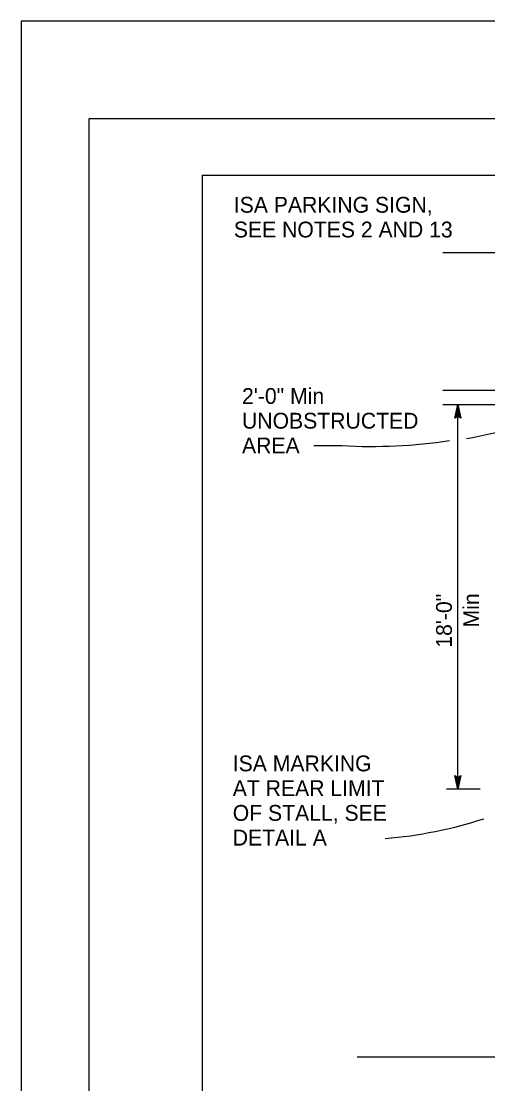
# Model space of a CAD drawing. Extents: x -893 to 867, y -474 to 712.
# Drawn here: x -893.5 to -687.2, y 242.3 to 712 of the extents above; entities that cross this region are included whole.
import ezdxf

# ---------------------------------------------------------------- set-up
doc = ezdxf.new("R2010")
doc.units = 0
for name, color, linetype in [('10 Sheet Format', 7, 'Continuous'), ('56 Stage 3 Anno', 7, 'Continuous'), ('57 Undefined', 7, 'Continuous'), ('60 Nongeo Data', 7, 'Continuous')]:
    doc.layers.add(name, color=color, linetype=linetype)

msp = doc.modelspace()

# ---------------------------------------------------------------- linework, layer by layer
at = {"layer": '10 Sheet Format'}
for p, q in [((-875.41, 668.97), (-875.41, 668.97)), ((-813.45, 643.96), (811.54, 643.96)), ((-813.45, 643.96), (-813.45, -406.04))]:
    msp.add_line(p, q, dxfattribs=at)
for points in [[(-893.46, -474.04), (866.54, -474.04), (866.54, 711.96), (-893.46, 711.96)], [(-863.43, 668.96), (836.57, 668.96), (836.57, -431.04), (-863.43, -431.04)], [(-863.43, 668.96), (836.57, 668.96), (836.57, -431.04), (-863.43, -431.04)]]:
    msp.add_lwpolyline(points, close=True, dxfattribs=at)
at = {"layer": '56 Stage 3 Anno'}
for p, q in [((-701.79, 536.51), (-700.45, 542.51)), ((-701.44, 536.72), (-700.45, 541.13)), ((-700.45, 372.51), (-700.45, 542.51)), ((-700.45, 542.51), (-700.45, 542.51)), ((-700.45, 542.51), (-699.12, 536.51)), ((-700.45, 541.11), (-699.48, 536.74)), ((-700.45, 537.31), (-701.79, 536.51)), ((-701.79, 536.51), (-701.79, 536.51)), ((-701.08, 536.96), (-700.45, 539.74)), ((-700.73, 537.13), (-700.45, 538.36)), ((-700.45, 539.74), (-699.83, 536.92)), ((-700.45, 538.36), (-700.19, 537.15)), ((-699.12, 536.51), (-700.45, 537.31)), ((-699.12, 536.51), (-699.12, 536.51)), ((-764.08, 524.36), (-751.68, 524.36)), ((-700.45, 372.51), (-701.78, 378.51)), ((-701.78, 378.51), (-701.78, 378.51)), ((-701.78, 378.51), (-700.45, 377.71)), ((-700.46, 373.9), (-701.42, 378.27)), ((-700.45, 375.27), (-701.08, 378.09)), ((-700.45, 376.65), (-700.72, 377.86)), ((-700.45, 377.71), (-699.11, 378.51)), ((-699.11, 378.51), (-700.45, 372.51)), ((-699.47, 378.29), (-700.45, 373.89)), ((-699.83, 378.06), (-700.45, 375.27)), ((-700.17, 377.88), (-700.45, 376.65)), ((-699.11, 378.51), (-699.11, 378.51)), ((-690.45, 372.51), (-705.45, 372.51)), ((-700.45, 372.51), (-700.45, 372.51))]:
    msp.add_line(p, q, dxfattribs=at)
for centre, radius, start, end in [((-737, 758.24), 234.23, 279.9426, 285.2943), ((-738.8, 758.24), 234.23, 266.846, 278.5363), ((-748.6, 543.61), 193.58, 274.7777, 287.9693)]:
    msp.add_arc(centre, radius, start, end, dxfattribs=at)
at = {"layer": '60 Nongeo Data'}
for p, q in [((-707.05, 609.69), (-425.45, 609.69)), ((-425.45, 548.74), (-707.05, 548.74)), ((-707.05, 542.51), (-681.45, 542.51)), ((-744.9, 254.21), (-424.9, 254.21))]:
    msp.add_line(p, q, dxfattribs=at)

# ---------------------------------------------------------------- texts
at = {"layer": '57 Undefined'}
for s, p in [('ISA PARKING SIGN,', (-799.45, 627.33)), ('SEE NOTES 2 AND 13', (-799.45, 616.39)), ('2\'-0" Min', (-795.83, 542.82)), ('UNOBSTRUCTED', (-795.83, 531.89)), ('AREA', (-795.83, 520.95)), ('ISA MARKING', (-799.93, 380.42)), ('AT REAR LIMIT', (-799.93, 369.48)), ('OF STALL, SEE', (-799.93, 358.54)), ('DETAIL A', (-799.93, 347.61))]:
    msp.add_text(s, height=7, dxfattribs=at).set_placement(p)
for s, p in [('18\'-0"', (-703.03, 435.05)), ('Min', (-691.03, 444.02))]:
    msp.add_text(s, height=7, rotation=90, dxfattribs=at).set_placement(p)

doc.saveas('drawing.dxf')
